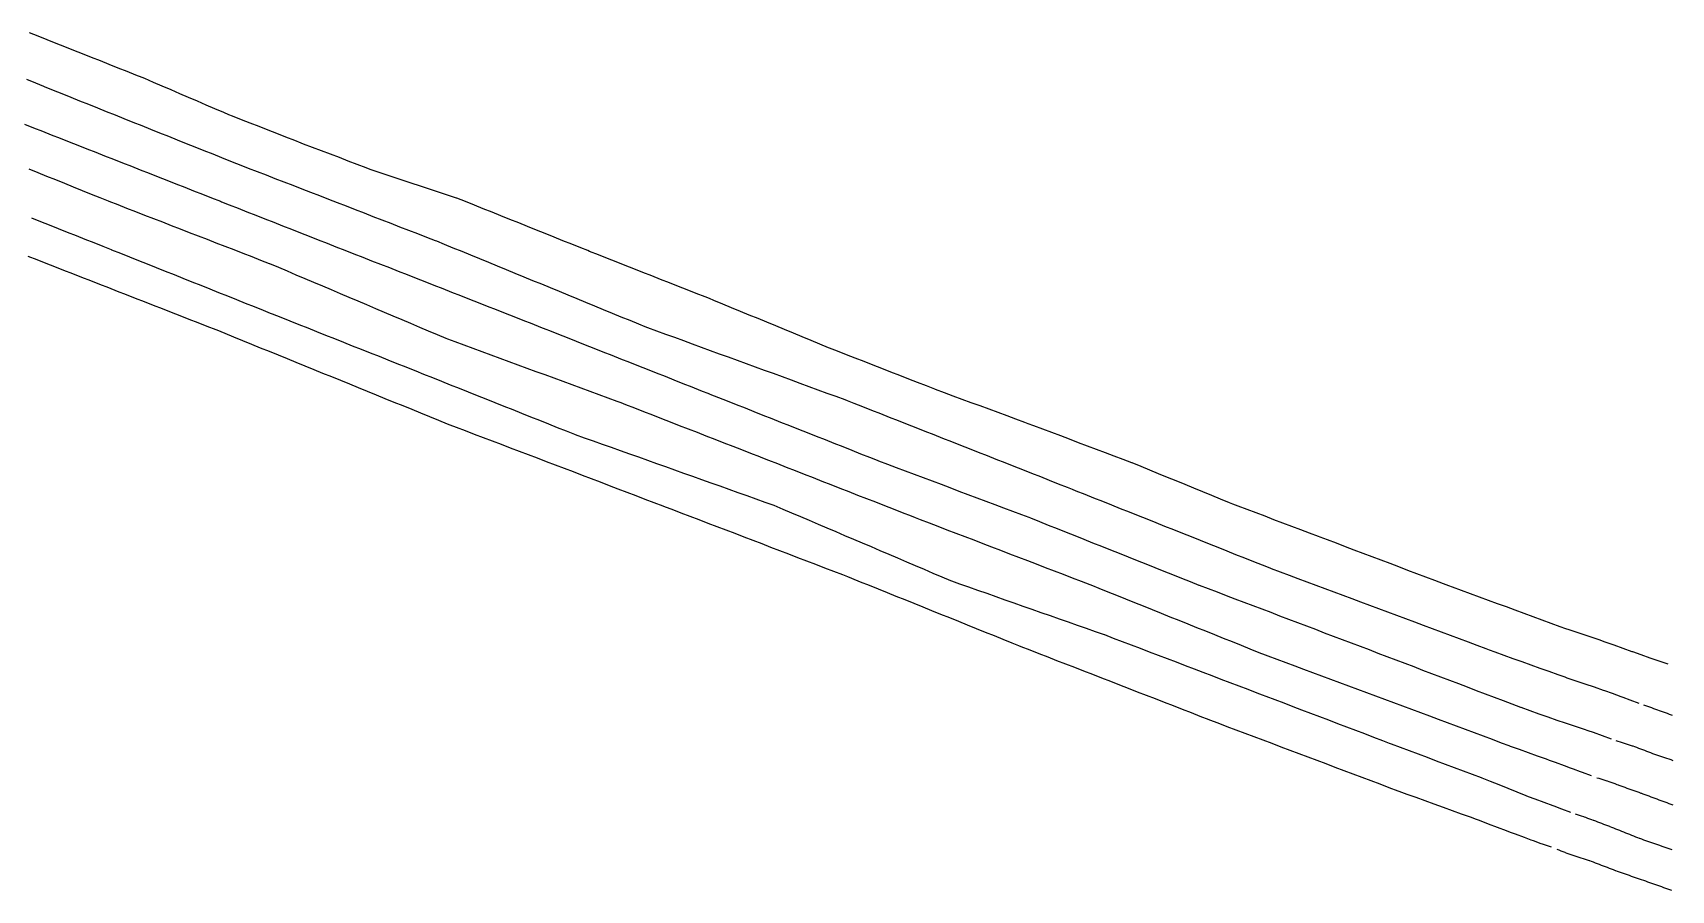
# Model space of a CAD drawing. Extents: x 6451167 to 6455043, y 1871096 to 1873438.
# Drawn here: x 6453547.7 to 6453990.2, y 1871390.3 to 1871621.7 of the extents above; entities that cross this region are included whole.
import ezdxf

# ---------------------------------------------------------------- set-up
doc = ezdxf.new("R2010")
doc.units = 0
doc.header["$LTSCALE"] = 100
doc.header["$MEASUREMENT"] = 0
doc.linetypes.add('D5', pattern=[1.05, 1, -0.05])
doc.layers.add('seg003', color=1, linetype='CONTINUOUS')
doc.layers.add('seg012', color=1, linetype='D5')

msp = doc.modelspace()

# ---------------------------------------------------------------- linework, layer by layer
at = {"layer": 'seg003'}
for points in [[(6453989.41, 1871451.31), (6453986.96, 1871452.12), (6453985.33, 1871452.66), (6453984.52, 1871452.95), (6453982.1, 1871453.83), (6453979.85, 1871454.65), (6453979.68, 1871454.71), (6453977.25, 1871455.58), (6453974.82, 1871456.45), (6453972.4, 1871457.32), (6453970.7, 1871457.93), (6453969.96, 1871458.17), (6453967.51, 1871458.98), (6453965.06, 1871459.78), (6453962.62, 1871460.59), (6453961.73, 1871460.88), (6453960.19, 1871461.45), (6453957.77, 1871462.34), (6453955.35, 1871463.23), (6453952.93, 1871464.12), (6453950.51, 1871465.01), (6453948.09, 1871465.9), (6453945.67, 1871466.79), (6453943.25, 1871467.67), (6453940.83, 1871468.56), (6453938.41, 1871469.45), (6453935.99, 1871470.34), (6453933.57, 1871471.23), (6453931.15, 1871472.12), (6453930.15, 1871472.49), (6453928.73, 1871473.02), (6453926.32, 1871473.94), (6453923.91, 1871474.85), (6453921.49, 1871475.76), (6453919.08, 1871476.67), (6453916.67, 1871477.58), (6453914.26, 1871478.49), (6453911.85, 1871479.4), (6453909.44, 1871480.32), (6453907.02, 1871481.23), (6453904.61, 1871482.14), (6453902.2, 1871483.05), (6453899.79, 1871483.96), (6453897.38, 1871484.87), (6453895.42, 1871485.61), (6453894.97, 1871485.78), (6453892.55, 1871486.7), (6453890.14, 1871487.61), (6453887.73, 1871488.52), (6453885.32, 1871489.43), (6453882.91, 1871490.34), (6453880.49, 1871491.25), (6453878.08, 1871492.16), (6453875.67, 1871493.08), (6453873.26, 1871493.99), (6453871.79, 1871494.54), (6453870.86, 1871494.92), (6453868.47, 1871495.9), (6453866.09, 1871496.88), (6453863.7, 1871497.85), (6453861.31, 1871498.83), (6453858.93, 1871499.81), (6453856.54, 1871500.79), (6453854.16, 1871501.76), (6453851.77, 1871502.74), (6453849.38, 1871503.72), (6453847, 1871504.69), (6453844.61, 1871505.67), (6453844.53, 1871505.71), (6453842.2, 1871506.58), (6453839.79, 1871507.49), (6453837.37, 1871508.4), (6453834.96, 1871509.31), (6453832.55, 1871510.21), (6453830.13, 1871511.12), (6453827.72, 1871512.03), (6453825.31, 1871512.94), (6453822.9, 1871513.85), (6453820.48, 1871514.75), (6453818.07, 1871515.66), (6453816.53, 1871516.24), (6453815.65, 1871516.57), (6453813.24, 1871517.46), (6453810.82, 1871518.35), (6453808.4, 1871519.25), (6453805.98, 1871520.14), (6453803.56, 1871521.03), (6453801.14, 1871521.92), (6453798.72, 1871522.82), (6453796.31, 1871523.71), (6453793.89, 1871524.6), (6453791.47, 1871525.5), (6453791.35, 1871525.54), (6453789.07, 1871526.43), (6453786.66, 1871527.37), (6453784.26, 1871528.3), (6453781.86, 1871529.24), (6453779.46, 1871530.18), (6453777.05, 1871531.11), (6453774.65, 1871532.05), (6453772.25, 1871532.99), (6453769.85, 1871533.92), (6453767.45, 1871534.86), (6453765.04, 1871535.8), (6453762.91, 1871536.63), (6453762.64, 1871536.74), (6453760.26, 1871537.72), (6453757.88, 1871538.7), (6453755.49, 1871539.69), (6453753.11, 1871540.67), (6453750.73, 1871541.65), (6453748.34, 1871542.63), (6453745.96, 1871543.62), (6453743.58, 1871544.6), (6453741.19, 1871545.58), (6453738.81, 1871546.57), (6453736.42, 1871547.55), (6453734.04, 1871548.53), (6453731.66, 1871549.52), (6453730.46, 1871550.01), (6453729.27, 1871550.48), (6453726.87, 1871551.42), (6453724.47, 1871552.37), (6453722.07, 1871553.31), (6453719.67, 1871554.26), (6453717.27, 1871555.2), (6453714.87, 1871556.14), (6453712.47, 1871557.09), (6453710.07, 1871558.03), (6453707.67, 1871558.98), (6453705.27, 1871559.92), (6453702.88, 1871560.86), (6453700.48, 1871561.81), (6453698.08, 1871562.75), (6453697.58, 1871562.95), (6453695.68, 1871563.71), (6453693.29, 1871564.67), (6453690.9, 1871565.63), (6453688.5, 1871566.59), (6453686.11, 1871567.55), (6453683.72, 1871568.51), (6453681.33, 1871569.47), (6453678.93, 1871570.43), (6453676.54, 1871571.39), (6453674.15, 1871572.35), (6453671.75, 1871573.31), (6453669.36, 1871574.27), (6453666.97, 1871575.23), (6453664.58, 1871576.19), (6453662.21, 1871577.14), (6453662.18, 1871577.15), (6453659.73, 1871577.96), (6453657.29, 1871578.77), (6453654.84, 1871579.58), (6453652.39, 1871580.39), (6453649.94, 1871581.2), (6453647.5, 1871582.01), (6453645.05, 1871582.82), (6453642.6, 1871583.63), (6453640.15, 1871584.44), (6453638.85, 1871584.87), (6453637.72, 1871585.3), (6453635.32, 1871586.22), (6453632.91, 1871587.14), (6453630.5, 1871588.06), (6453628.09, 1871588.98), (6453625.68, 1871589.89), (6453623.27, 1871590.81), (6453620.86, 1871591.73), (6453620.19, 1871591.98), (6453618.46, 1871592.66), (6453616.05, 1871593.6), (6453613.65, 1871594.54), (6453611.25, 1871595.48), (6453608.85, 1871596.42), (6453606.45, 1871597.36), (6453604.05, 1871598.29), (6453601.65, 1871599.23), (6453600.66, 1871599.62), (6453599.26, 1871600.22), (6453596.9, 1871601.23), (6453594.53, 1871602.25), (6453592.16, 1871603.27), (6453589.79, 1871604.29), (6453587.42, 1871605.3), (6453585.05, 1871606.32), (6453582.68, 1871607.34), (6453580.31, 1871608.35), (6453577.94, 1871609.37), (6453577.25, 1871609.67), (6453575.55, 1871610.34), (6453573.16, 1871611.29), (6453570.76, 1871612.24), (6453568.36, 1871613.19), (6453565.97, 1871614.14), (6453563.57, 1871615.09), (6453561.17, 1871616.04), (6453558.78, 1871616.99), (6453556.38, 1871617.94), (6453553.98, 1871618.89), (6453551.59, 1871619.84), (6453549.19, 1871620.8), (6453546.79, 1871621.75)], [(6453546.01, 1871609.2), (6453548.4, 1871608.22), (6453550.64, 1871607.3), (6453550.78, 1871607.24), (6453553.18, 1871606.28), (6453555.57, 1871605.32), (6453557.97, 1871604.37), (6453560.37, 1871603.41), (6453562.76, 1871602.45), (6453565.16, 1871601.49), (6453567.55, 1871600.54), (6453569.95, 1871599.58), (6453572.34, 1871598.62), (6453574.74, 1871597.66), (6453577.13, 1871596.7), (6453579.53, 1871595.75), (6453581.92, 1871594.79), (6453584.32, 1871593.83), (6453586.71, 1871592.87), (6453589.11, 1871591.91), (6453591.5, 1871590.96), (6453593.9, 1871590), (6453596.3, 1871589.04), (6453598.69, 1871588.08), (6453601.09, 1871587.13), (6453602.72, 1871586.47), (6453603.48, 1871586.18), (6453605.89, 1871585.25), (6453608.3, 1871584.31), (6453610.7, 1871583.38), (6453613.11, 1871582.45), (6453615.51, 1871581.52), (6453617.92, 1871580.59), (6453620.33, 1871579.66), (6453622.73, 1871578.73), (6453625.14, 1871577.8), (6453627.54, 1871576.87), (6453629.95, 1871575.94), (6453632.36, 1871575.01), (6453634.76, 1871574.08), (6453637.17, 1871573.14), (6453639.57, 1871572.21), (6453641.98, 1871571.28), (6453644.39, 1871570.35), (6453646.79, 1871569.42), (6453649.2, 1871568.49), (6453651.6, 1871567.56), (6453654.01, 1871566.63), (6453656.42, 1871565.7), (6453656.74, 1871565.57), (6453658.8, 1871564.73), (6453661.19, 1871563.75), (6453663.58, 1871562.77), (6453665.96, 1871561.79), (6453668.35, 1871560.81), (6453670.74, 1871559.83), (6453673.12, 1871558.85), (6453675.51, 1871557.87), (6453677.9, 1871556.89), (6453680.28, 1871555.91), (6453682.67, 1871554.93), (6453685.06, 1871553.95), (6453687.44, 1871552.97), (6453689.83, 1871551.99), (6453692.21, 1871551.01), (6453694.6, 1871550.03), (6453696.99, 1871549.05), (6453699.37, 1871548.07), (6453701.76, 1871547.09), (6453704.15, 1871546.11), (6453706.53, 1871545.13), (6453708.92, 1871544.15), (6453711.31, 1871543.17), (6453713.02, 1871542.46), (6453713.7, 1871542.22), (6453716.13, 1871541.33), (6453718.55, 1871540.45), (6453720.97, 1871539.56), (6453723.4, 1871538.68), (6453725.82, 1871537.79), (6453728.24, 1871536.91), (6453730.67, 1871536.03), (6453733.09, 1871535.14), (6453735.51, 1871534.26), (6453737.94, 1871533.37), (6453740.36, 1871532.49), (6453742.79, 1871531.61), (6453745.21, 1871530.72), (6453747.63, 1871529.84), (6453750.06, 1871528.95), (6453752.48, 1871528.07), (6453754.9, 1871527.19), (6453757.33, 1871526.3), (6453759.75, 1871525.42), (6453762.17, 1871524.53), (6453764.6, 1871523.65), (6453767.02, 1871522.76), (6453767.68, 1871522.52), (6453769.43, 1871521.83), (6453771.83, 1871520.89), (6453774.23, 1871519.94), (6453776.63, 1871518.99), (6453779.03, 1871518.05), (6453781.42, 1871517.1), (6453783.82, 1871516.15), (6453786.22, 1871515.21), (6453788.62, 1871514.26), (6453791.02, 1871513.31), (6453793.42, 1871512.37), (6453795.82, 1871511.42), (6453798.22, 1871510.47), (6453800.62, 1871509.52), (6453803.02, 1871508.58), (6453805.42, 1871507.63), (6453807.82, 1871506.68), (6453810.22, 1871505.74), (6453812.62, 1871504.79), (6453815.02, 1871503.84), (6453817.42, 1871502.9), (6453819.82, 1871501.95), (6453822.22, 1871501), (6453824.62, 1871500.05), (6453827.02, 1871499.11), (6453828.4, 1871498.56), (6453829.42, 1871498.16), (6453831.81, 1871497.2), (6453834.21, 1871496.25), (6453836.61, 1871495.3), (6453839, 1871494.34), (6453841.4, 1871493.39), (6453843.8, 1871492.43), (6453846.19, 1871491.48), (6453848.59, 1871490.53), (6453850.99, 1871489.57), (6453853.39, 1871488.62), (6453855.78, 1871487.66), (6453858.18, 1871486.71), (6453860.58, 1871485.76), (6453862.97, 1871484.8), (6453865.37, 1871483.85), (6453867.77, 1871482.89), (6453870.16, 1871481.94), (6453872.56, 1871480.98), (6453874.96, 1871480.03), (6453877.35, 1871479.08), (6453879.75, 1871478.12), (6453881.75, 1871477.33), (6453882.15, 1871477.18), (6453884.57, 1871476.28), (6453886.98, 1871475.37), (6453889.4, 1871474.47), (6453891.82, 1871473.57), (6453894.24, 1871472.67), (6453896.65, 1871471.77), (6453899.07, 1871470.86), (6453901.49, 1871469.96), (6453903.9, 1871469.06), (6453906.32, 1871468.16), (6453908.74, 1871467.26), (6453911.15, 1871466.35), (6453913.57, 1871465.45), (6453915.99, 1871464.55), (6453918.4, 1871463.65), (6453920.82, 1871462.75), (6453923.24, 1871461.84), (6453925.66, 1871460.94), (6453928.07, 1871460.04), (6453930.49, 1871459.14), (6453932.91, 1871458.24), (6453935.32, 1871457.33), (6453937.74, 1871456.43), (6453940.16, 1871455.53), (6453940.99, 1871455.22), (6453942.58, 1871454.65), (6453945.01, 1871453.78), (6453947.44, 1871452.91), (6453949.87, 1871452.04), (6453952.3, 1871451.17), (6453954.73, 1871450.3), (6453957.16, 1871449.44), (6453959.58, 1871448.57), (6453961.48, 1871447.89), (6453962.02, 1871447.7), (6453964.46, 1871446.87), (6453966.9, 1871446.03), (6453969.34, 1871445.2), (6453971.78, 1871444.36), (6453972.2, 1871444.22), (6453974.21, 1871443.49), (6453976.63, 1871442.61), (6453977.1, 1871442.44), (6453979.05, 1871441.72), (6453981.47, 1871440.82), (6453981.47, 1871440.82)], [(6453545.5, 1871597.05), (6453547.9, 1871596.11), (6453550.3, 1871595.16), (6453552.71, 1871594.22), (6453555.11, 1871593.28), (6453557.51, 1871592.33), (6453559.91, 1871591.39), (6453562.32, 1871590.45), (6453564.72, 1871589.5), (6453567.12, 1871588.56), (6453569.52, 1871587.61), (6453571.93, 1871586.67), (6453574.33, 1871585.73), (6453576.73, 1871584.78), (6453579.13, 1871583.84), (6453581.54, 1871582.89), (6453583.94, 1871581.95), (6453586.34, 1871581.01), (6453588.75, 1871580.06), (6453591.15, 1871579.12), (6453593.55, 1871578.18), (6453595.95, 1871577.23), (6453598.36, 1871576.29), (6453598.7, 1871576.15), (6453600.76, 1871575.34), (6453603.16, 1871574.4), (6453605.56, 1871573.46), (6453607.97, 1871572.51), (6453610.37, 1871571.57), (6453612.77, 1871570.63), (6453615.17, 1871569.68), (6453617.58, 1871568.74), (6453619.98, 1871567.79), (6453622.38, 1871566.85), (6453624.79, 1871565.91), (6453627.19, 1871564.96), (6453629.59, 1871564.02), (6453631.99, 1871563.07), (6453634.4, 1871562.13), (6453636.8, 1871561.19), (6453639.2, 1871560.24), (6453641.6, 1871559.3), (6453644.01, 1871558.36), (6453646.41, 1871557.41), (6453648.81, 1871556.47), (6453651.22, 1871555.52), (6453653.62, 1871554.58), (6453656.02, 1871553.64), (6453658.42, 1871552.69), (6453660.83, 1871551.75), (6453663.23, 1871550.81), (6453665.63, 1871549.86), (6453668.03, 1871548.92), (6453670.44, 1871547.97), (6453672.84, 1871547.03), (6453675.24, 1871546.09), (6453677.64, 1871545.14), (6453680.05, 1871544.2), (6453682.45, 1871543.26), (6453684.85, 1871542.31), (6453686.26, 1871541.76), (6453687.25, 1871541.37), (6453689.66, 1871540.42), (6453692.06, 1871539.47), (6453694.46, 1871538.52), (6453696.86, 1871537.57), (6453699.26, 1871536.62), (6453701.66, 1871535.67), (6453704.06, 1871534.72), (6453706.46, 1871533.77), (6453708.86, 1871532.82), (6453711.26, 1871531.88), (6453713.66, 1871530.93), (6453716.06, 1871529.98), (6453718.46, 1871529.03), (6453720.86, 1871528.08), (6453723.26, 1871527.13), (6453725.66, 1871526.18), (6453728.07, 1871525.23), (6453730.47, 1871524.28), (6453730.57, 1871524.24), (6453732.87, 1871523.33), (6453735.27, 1871522.39), (6453737.67, 1871521.44), (6453740.07, 1871520.49), (6453742.47, 1871519.54), (6453744.87, 1871518.59), (6453747.27, 1871517.64), (6453749.67, 1871516.69), (6453752.07, 1871515.74), (6453754.47, 1871514.79), (6453756.87, 1871513.84), (6453759.27, 1871512.89), (6453761.67, 1871511.95), (6453764.07, 1871511), (6453766.48, 1871510.05), (6453768.88, 1871509.1), (6453771.28, 1871508.15), (6453773.68, 1871507.2), (6453775.78, 1871506.37), (6453776.08, 1871506.26), (6453778.5, 1871505.35), (6453780.91, 1871504.44), (6453783.33, 1871503.53), (6453785.75, 1871502.62), (6453788.16, 1871501.72), (6453790.58, 1871500.81), (6453792.99, 1871499.9), (6453795.41, 1871498.99), (6453797.83, 1871498.08), (6453800.24, 1871497.17), (6453802.66, 1871496.27), (6453805.08, 1871495.36), (6453807.49, 1871494.45), (6453809.91, 1871493.54), (6453812.32, 1871492.63), (6453814.74, 1871491.72), (6453816.71, 1871490.98), (6453817.15, 1871490.81), (6453819.55, 1871489.85), (6453821.95, 1871488.9), (6453824.35, 1871487.94), (6453826.75, 1871486.99), (6453829.15, 1871486.03), (6453831.54, 1871485.08), (6453833.94, 1871484.12), (6453836.34, 1871483.17), (6453838.74, 1871482.21), (6453841.14, 1871481.26), (6453843.53, 1871480.3), (6453845.93, 1871479.35), (6453848.33, 1871478.39), (6453850.73, 1871477.44), (6453853.13, 1871476.48), (6453855.53, 1871475.53), (6453857.92, 1871474.57), (6453860.32, 1871473.62), (6453862.62, 1871472.7), (6453862.72, 1871472.66), (6453865.13, 1871471.75), (6453867.55, 1871470.83), (6453869.96, 1871469.91), (6453872.37, 1871469), (6453874.79, 1871468.08), (6453877.2, 1871467.17), (6453879.62, 1871466.25), (6453882.03, 1871465.34), (6453884.44, 1871464.42), (6453886.86, 1871463.5), (6453889.27, 1871462.59), (6453891.68, 1871461.67), (6453894.1, 1871460.76), (6453896.51, 1871459.84), (6453898.92, 1871458.93), (6453901.34, 1871458.01), (6453903.75, 1871457.09), (6453906.16, 1871456.18), (6453908.58, 1871455.26), (6453910.99, 1871454.35), (6453913.4, 1871453.43), (6453915.82, 1871452.51), (6453918.23, 1871451.6), (6453920.64, 1871450.68), (6453923.06, 1871449.77), (6453925.47, 1871448.85), (6453927.89, 1871447.94), (6453930.3, 1871447.02), (6453932.71, 1871446.1), (6453935.13, 1871445.19), (6453937.54, 1871444.27), (6453939.95, 1871443.36), (6453942.37, 1871442.44), (6453944.78, 1871441.53), (6453947.19, 1871440.61), (6453949.5, 1871439.73), (6453949.61, 1871439.7), (6453952.04, 1871438.83), (6453954.47, 1871437.97), (6453956.91, 1871437.11), (6453959.34, 1871436.25), (6453961.56, 1871435.47), (6453961.78, 1871435.4), (6453964.23, 1871434.6), (6453966.69, 1871433.81), (6453967.71, 1871433.47), (6453969.13, 1871432.96), (6453971.55, 1871432.08), (6453973.98, 1871431.2), (6453973.98, 1871431.2)], [(6453546.66, 1871585.02), (6453549.05, 1871584.05), (6453551.45, 1871583.08), (6453553.85, 1871582.11), (6453556.25, 1871581.14), (6453558.64, 1871580.17), (6453561.04, 1871579.2), (6453563.44, 1871578.23), (6453565.83, 1871577.26), (6453568.07, 1871576.35), (6453568.23, 1871576.29), (6453570.64, 1871575.36), (6453573.06, 1871574.42), (6453575.47, 1871573.49), (6453577.88, 1871572.56), (6453580.29, 1871571.62), (6453582.71, 1871570.69), (6453585.12, 1871569.76), (6453587.53, 1871568.82), (6453589.94, 1871567.89), (6453592.35, 1871566.96), (6453594.77, 1871566.02), (6453597.18, 1871565.09), (6453599.59, 1871564.16), (6453602, 1871563.22), (6453604.41, 1871562.29), (6453606.83, 1871561.36), (6453609.24, 1871560.42), (6453611.56, 1871559.52), (6453611.65, 1871559.49), (6453614.03, 1871558.48), (6453616.41, 1871557.47), (6453618.79, 1871556.46), (6453621.18, 1871555.45), (6453623.56, 1871554.44), (6453625.94, 1871553.43), (6453628.32, 1871552.43), (6453630.7, 1871551.42), (6453633.08, 1871550.41), (6453635.46, 1871549.4), (6453637.85, 1871548.39), (6453640.23, 1871547.38), (6453642.61, 1871546.37), (6453644.99, 1871545.37), (6453647.37, 1871544.36), (6453649.75, 1871543.35), (6453652.14, 1871542.34), (6453654.52, 1871541.33), (6453656.9, 1871540.32), (6453659.28, 1871539.31), (6453659.74, 1871539.12), (6453661.7, 1871538.4), (6453664.13, 1871537.51), (6453666.55, 1871536.62), (6453668.98, 1871535.72), (6453671.41, 1871534.83), (6453673.84, 1871533.94), (6453676.26, 1871533.05), (6453678.69, 1871532.15), (6453681.12, 1871531.26), (6453683.55, 1871530.37), (6453685.98, 1871529.48), (6453688.4, 1871528.59), (6453690.83, 1871527.69), (6453693.26, 1871526.8), (6453695.69, 1871525.91), (6453698.11, 1871525.02), (6453700.54, 1871524.13), (6453702.97, 1871523.23), (6453705.4, 1871522.34), (6453706.51, 1871521.93), (6453707.81, 1871521.43), (6453710.23, 1871520.49), (6453712.64, 1871519.55), (6453715.05, 1871518.61), (6453717.46, 1871517.68), (6453719.87, 1871516.74), (6453722.28, 1871515.8), (6453724.69, 1871514.87), (6453727.1, 1871513.93), (6453729.51, 1871512.99), (6453731.92, 1871512.06), (6453734.33, 1871511.12), (6453736.74, 1871510.18), (6453739.15, 1871509.25), (6453741.56, 1871508.31), (6453743.97, 1871507.37), (6453744.29, 1871507.25), (6453746.38, 1871506.43), (6453748.79, 1871505.49), (6453751.2, 1871504.54), (6453753.61, 1871503.6), (6453756.02, 1871502.66), (6453758.43, 1871501.72), (6453760.83, 1871500.77), (6453763.24, 1871499.83), (6453765.65, 1871498.89), (6453768.06, 1871497.95), (6453770.47, 1871497), (6453772.88, 1871496.06), (6453775.29, 1871495.12), (6453777.69, 1871494.18), (6453780.1, 1871493.24), (6453782.51, 1871492.29), (6453784.92, 1871491.35), (6453785.98, 1871490.94), (6453787.33, 1871490.42), (6453789.75, 1871489.49), (6453792.16, 1871488.56), (6453794.58, 1871487.64), (6453796.99, 1871486.71), (6453799.41, 1871485.79), (6453801.82, 1871484.86), (6453804.24, 1871483.93), (6453806.65, 1871483.01), (6453809.06, 1871482.08), (6453811.48, 1871481.16), (6453813.89, 1871480.23), (6453816.31, 1871479.3), (6453818.72, 1871478.38), (6453821.14, 1871477.45), (6453823.55, 1871476.52), (6453825.97, 1871475.6), (6453828.38, 1871474.67), (6453830.8, 1871473.75), (6453833.21, 1871472.82), (6453833.91, 1871472.55), (6453835.62, 1871471.87), (6453838.02, 1871470.9), (6453840.42, 1871469.94), (6453842.82, 1871468.98), (6453845.22, 1871468.01), (6453847.62, 1871467.05), (6453850.02, 1871466.09), (6453852.42, 1871465.13), (6453854.82, 1871464.16), (6453857.22, 1871463.2), (6453859.62, 1871462.24), (6453862.02, 1871461.27), (6453864.42, 1871460.31), (6453866.82, 1871459.35), (6453869.22, 1871458.38), (6453871.62, 1871457.42), (6453874.02, 1871456.46), (6453876.42, 1871455.49), (6453878.82, 1871454.53), (6453880.51, 1871453.86), (6453881.23, 1871453.59), (6453883.66, 1871452.69), (6453886.08, 1871451.79), (6453888.5, 1871450.88), (6453890.93, 1871449.98), (6453893.35, 1871449.08), (6453895.78, 1871448.18), (6453898.2, 1871447.28), (6453900.63, 1871446.38), (6453903.05, 1871445.48), (6453905.47, 1871444.58), (6453907.9, 1871443.68), (6453910.32, 1871442.78), (6453912.75, 1871441.87), (6453915.17, 1871440.97), (6453917.6, 1871440.07), (6453920.02, 1871439.17), (6453922.44, 1871438.27), (6453924.87, 1871437.37), (6453927.29, 1871436.47), (6453929.72, 1871435.57), (6453932.14, 1871434.67), (6453934.57, 1871433.77), (6453936.99, 1871432.86), (6453939.41, 1871431.96), (6453941.84, 1871431.06), (6453944.26, 1871430.16), (6453946.3, 1871429.41), (6453946.69, 1871429.26), (6453949.12, 1871428.39), (6453951.56, 1871427.52), (6453953.99, 1871426.64), (6453956.43, 1871425.77), (6453957.22, 1871425.48), (6453958.85, 1871424.88), (6453961.28, 1871423.98), (6453962.92, 1871423.37), (6453963.71, 1871423.09), (6453965.63, 1871422.41), (6453966.14, 1871422.21), (6453968.55, 1871421.27), (6453968.55, 1871421.27)], [(6453547.34, 1871571.82), (6453549.75, 1871570.86), (6453552.16, 1871569.9), (6453554.57, 1871568.94), (6453556.97, 1871567.98), (6453559.38, 1871567.02), (6453561.79, 1871566.07), (6453564.19, 1871565.11), (6453566.6, 1871564.15), (6453568.86, 1871563.25), (6453569.01, 1871563.19), (6453571.41, 1871562.23), (6453573.82, 1871561.27), (6453576.23, 1871560.31), (6453578.64, 1871559.35), (6453581.04, 1871558.4), (6453583.45, 1871557.44), (6453585.86, 1871556.48), (6453588.26, 1871555.52), (6453590.67, 1871554.56), (6453593.08, 1871553.6), (6453595.48, 1871552.64), (6453597.89, 1871551.68), (6453600.3, 1871550.73), (6453602.71, 1871549.77), (6453605.11, 1871548.81), (6453607.52, 1871547.85), (6453609.93, 1871546.89), (6453611.86, 1871546.12), (6453612.33, 1871545.93), (6453614.74, 1871544.97), (6453617.15, 1871544.01), (6453619.56, 1871543.05), (6453621.96, 1871542.1), (6453624.37, 1871541.14), (6453626.78, 1871540.18), (6453629.18, 1871539.22), (6453631.59, 1871538.26), (6453634, 1871537.3), (6453636.4, 1871536.34), (6453638.81, 1871535.38), (6453641.22, 1871534.43), (6453643.63, 1871533.47), (6453646.03, 1871532.51), (6453648.44, 1871531.55), (6453650.85, 1871530.59), (6453651.14, 1871530.47), (6453653.25, 1871529.63), (6453655.66, 1871528.67), (6453658.07, 1871527.71), (6453660.47, 1871526.76), (6453662.88, 1871525.8), (6453665.29, 1871524.84), (6453667.7, 1871523.88), (6453670.1, 1871522.92), (6453672.51, 1871521.96), (6453674.92, 1871521), (6453677.32, 1871520.04), (6453679.73, 1871519.08), (6453682.14, 1871518.13), (6453684.55, 1871517.17), (6453686.95, 1871516.21), (6453689.36, 1871515.25), (6453691.77, 1871514.29), (6453694.02, 1871513.39), (6453694.18, 1871513.34), (6453696.62, 1871512.47), (6453699.06, 1871511.6), (6453701.5, 1871510.73), (6453703.94, 1871509.87), (6453706.38, 1871509), (6453708.82, 1871508.13), (6453711.26, 1871507.26), (6453713.71, 1871506.4), (6453716.15, 1871505.53), (6453718.59, 1871504.66), (6453721.03, 1871503.79), (6453723.47, 1871502.92), (6453725.91, 1871502.06), (6453728.35, 1871501.19), (6453730.8, 1871500.32), (6453733.24, 1871499.45), (6453735.68, 1871498.59), (6453738.12, 1871497.72), (6453740.56, 1871496.85), (6453743, 1871495.98), (6453745.44, 1871495.11), (6453747.61, 1871494.35), (6453747.88, 1871494.23), (6453750.26, 1871493.21), (6453752.65, 1871492.2), (6453755.03, 1871491.18), (6453757.41, 1871490.17), (6453759.8, 1871489.15), (6453762.18, 1871488.14), (6453764.56, 1871487.12), (6453766.95, 1871486.11), (6453769.33, 1871485.09), (6453771.72, 1871484.08), (6453774.1, 1871483.06), (6453776.48, 1871482.05), (6453778.87, 1871481.03), (6453781.25, 1871480.01), (6453783.63, 1871479), (6453786.02, 1871477.98), (6453788.4, 1871476.97), (6453790.78, 1871475.95), (6453793.17, 1871474.94), (6453795.55, 1871473.92), (6453795.79, 1871473.82), (6453797.99, 1871473.05), (6453800.44, 1871472.19), (6453802.88, 1871471.33), (6453805.32, 1871470.47), (6453807.77, 1871469.61), (6453810.21, 1871468.75), (6453812.66, 1871467.9), (6453815.1, 1871467.04), (6453817.55, 1871466.18), (6453819.99, 1871465.32), (6453822.44, 1871464.46), (6453824.88, 1871463.6), (6453827.32, 1871462.74), (6453829.77, 1871461.88), (6453832.21, 1871461.03), (6453834.66, 1871460.17), (6453837.05, 1871459.33), (6453837.1, 1871459.31), (6453839.52, 1871458.39), (6453841.95, 1871457.46), (6453844.37, 1871456.54), (6453846.79, 1871455.62), (6453849.21, 1871454.7), (6453851.63, 1871453.78), (6453854.05, 1871452.86), (6453856.48, 1871451.94), (6453858.9, 1871451.02), (6453861.32, 1871450.1), (6453863.74, 1871449.18), (6453866.16, 1871448.25), (6453868.58, 1871447.33), (6453871.01, 1871446.41), (6453873.43, 1871445.49), (6453875.85, 1871444.57), (6453878.27, 1871443.65), (6453879.72, 1871443.1), (6453880.69, 1871442.73), (6453883.12, 1871441.81), (6453885.54, 1871440.89), (6453887.96, 1871439.96), (6453890.38, 1871439.04), (6453892.8, 1871438.12), (6453895.22, 1871437.2), (6453897.65, 1871436.28), (6453900.07, 1871435.36), (6453902.49, 1871434.44), (6453904.91, 1871433.52), (6453907.33, 1871432.6), (6453909.75, 1871431.68), (6453912.18, 1871430.75), (6453913.98, 1871430.07), (6453914.6, 1871429.84), (6453917.03, 1871428.93), (6453919.45, 1871428.02), (6453921.88, 1871427.12), (6453924.31, 1871426.21), (6453926.74, 1871425.3), (6453929.16, 1871424.4), (6453931.59, 1871423.49), (6453934.02, 1871422.59), (6453936.44, 1871421.68), (6453938.87, 1871420.77), (6453939.07, 1871420.7), (6453941.28, 1871419.81), (6453943.68, 1871418.84), (6453946.08, 1871417.88), (6453948.49, 1871416.91), (6453950.89, 1871415.94), (6453951.56, 1871415.67), (6453953.32, 1871415.03), (6453955.75, 1871414.13), (6453958.18, 1871413.23), (6453958.47, 1871413.12), (6453960.6, 1871412.32), (6453963.03, 1871411.41), (6453963.03, 1871411.41)], [(6453546.36, 1871561.48), (6453548.77, 1871560.53), (6453551.19, 1871559.59), (6453553.61, 1871558.64), (6453556.03, 1871557.7), (6453558.45, 1871556.75), (6453560.86, 1871555.81), (6453563.28, 1871554.86), (6453565.7, 1871553.92), (6453568.12, 1871552.97), (6453570.53, 1871552.03), (6453572.95, 1871551.08), (6453575.37, 1871550.14), (6453577.79, 1871549.19), (6453580.21, 1871548.25), (6453582.62, 1871547.31), (6453585.04, 1871546.36), (6453587.46, 1871545.42), (6453589.88, 1871544.47), (6453592.29, 1871543.53), (6453594.71, 1871542.58), (6453597.13, 1871541.64), (6453597.37, 1871541.54), (6453599.54, 1871540.66), (6453601.94, 1871539.69), (6453604.35, 1871538.71), (6453606.75, 1871537.73), (6453609.16, 1871536.76), (6453611.56, 1871535.78), (6453613.97, 1871534.8), (6453616.37, 1871533.82), (6453618.78, 1871532.85), (6453621.18, 1871531.87), (6453623.59, 1871530.89), (6453625.99, 1871529.92), (6453628.4, 1871528.94), (6453630.8, 1871527.96), (6453633.21, 1871526.99), (6453635.61, 1871526.01), (6453638.02, 1871525.03), (6453640.42, 1871524.05), (6453642.83, 1871523.08), (6453645.23, 1871522.1), (6453647.64, 1871521.12), (6453650.04, 1871520.15), (6453652.45, 1871519.17), (6453654.85, 1871518.19), (6453657.26, 1871517.22), (6453659.66, 1871516.24), (6453660.35, 1871515.96), (6453662.08, 1871515.3), (6453664.51, 1871514.38), (6453666.93, 1871513.46), (6453669.36, 1871512.53), (6453671.79, 1871511.61), (6453674.21, 1871510.69), (6453676.64, 1871509.76), (6453679.07, 1871508.84), (6453681.49, 1871507.92), (6453683.92, 1871507), (6453686.34, 1871506.07), (6453688.77, 1871505.15), (6453691.2, 1871504.23), (6453693.62, 1871503.31), (6453696.05, 1871502.38), (6453698.48, 1871501.46), (6453700.9, 1871500.54), (6453703.33, 1871499.61), (6453705.75, 1871498.69), (6453708.18, 1871497.77), (6453710.61, 1871496.85), (6453713.03, 1871495.92), (6453715.46, 1871495), (6453717.89, 1871494.08), (6453718.51, 1871493.84), (6453720.31, 1871493.15), (6453722.74, 1871492.22), (6453725.16, 1871491.3), (6453727.58, 1871490.37), (6453730.01, 1871489.44), (6453732.43, 1871488.52), (6453734.86, 1871487.59), (6453737.28, 1871486.66), (6453739.71, 1871485.73), (6453742.13, 1871484.81), (6453744.56, 1871483.88), (6453746.98, 1871482.95), (6453749.4, 1871482.02), (6453751.83, 1871481.1), (6453754.25, 1871480.17), (6453756.68, 1871479.24), (6453759.1, 1871478.31), (6453761.53, 1871477.39), (6453763.95, 1871476.46), (6453766.38, 1871475.53), (6453767.75, 1871475.01), (6453768.79, 1871474.58), (6453771.2, 1871473.61), (6453773.61, 1871472.64), (6453776.02, 1871471.67), (6453778.42, 1871470.7), (6453780.83, 1871469.73), (6453783.24, 1871468.76), (6453785.64, 1871467.79), (6453788.05, 1871466.82), (6453790.46, 1871465.84), (6453792.87, 1871464.87), (6453795.27, 1871463.9), (6453797.68, 1871462.93), (6453800.09, 1871461.96), (6453802.5, 1871460.99), (6453804.9, 1871460.02), (6453807.31, 1871459.05), (6453809.72, 1871458.08), (6453812.13, 1871457.1), (6453813.91, 1871456.39), (6453814.54, 1871456.14), (6453816.96, 1871455.2), (6453819.38, 1871454.26), (6453821.8, 1871453.32), (6453824.21, 1871452.38), (6453826.63, 1871451.44), (6453829.05, 1871450.5), (6453831.47, 1871449.56), (6453833.89, 1871448.62), (6453836.31, 1871447.68), (6453838.73, 1871446.74), (6453841.15, 1871445.8), (6453843.57, 1871444.86), (6453845.99, 1871443.92), (6453848.41, 1871442.98), (6453850.83, 1871442.04), (6453853.25, 1871441.1), (6453855.67, 1871440.16), (6453858.09, 1871439.22), (6453860.51, 1871438.28), (6453862.93, 1871437.34), (6453865.35, 1871436.39), (6453865.48, 1871436.34), (6453867.78, 1871435.48), (6453870.2, 1871434.56), (6453872.63, 1871433.65), (6453875.06, 1871432.73), (6453877.49, 1871431.82), (6453879.92, 1871430.9), (6453882.35, 1871429.99), (6453884.78, 1871429.07), (6453887.21, 1871428.16), (6453889.64, 1871427.24), (6453892.07, 1871426.33), (6453894.5, 1871425.42), (6453896.93, 1871424.5), (6453899.36, 1871423.59), (6453901.79, 1871422.67), (6453904.21, 1871421.76), (6453906.64, 1871420.84), (6453909.07, 1871419.93), (6453911.5, 1871419.01), (6453913.93, 1871418.1), (6453916.36, 1871417.18), (6453916.63, 1871417.08), (6453918.8, 1871416.29), (6453921.24, 1871415.41), (6453923.68, 1871414.53), (6453926.12, 1871413.64), (6453928.56, 1871412.76), (6453931, 1871411.87), (6453933.44, 1871410.99), (6453935.89, 1871410.11), (6453937.52, 1871409.52), (6453938.32, 1871409.21), (6453940.75, 1871408.29), (6453943.18, 1871407.38), (6453945.61, 1871406.46), (6453946.7, 1871406.04), (6453948.04, 1871405.55), (6453950.47, 1871404.65), (6453952.29, 1871403.98), (6453952.9, 1871403.74), (6453954.96, 1871402.95), (6453955.33, 1871402.83), (6453957.8, 1871402.01), (6453957.8, 1871402.01)]]:
    msp.add_lwpolyline(points, dxfattribs=at)
at = {"layer": 'seg012'}
for points in [[(6453982.72, 1871440.38), (6453983.25, 1871440.19), (6453983.78, 1871440), (6453984.32, 1871439.81), (6453984.85, 1871439.61), (6453985.38, 1871439.42), (6453985.92, 1871439.23), (6453986.45, 1871439.04), (6453986.98, 1871438.84), (6453987.52, 1871438.65), (6453988.05, 1871438.46), (6453988.58, 1871438.27), (6453989.12, 1871438.08), (6453989.65, 1871437.88), (6453990.18, 1871437.69), (6453990.44, 1871437.6)], [(6453975.27, 1871430.75), (6453975.82, 1871430.58), (6453976.38, 1871430.4), (6453976.93, 1871430.22), (6453977.48, 1871430.05), (6453978.03, 1871429.87), (6453978.59, 1871429.69), (6453979.14, 1871429.52), (6453979.69, 1871429.34), (6453979.83, 1871429.3), (6453980.24, 1871429.14), (6453980.78, 1871428.93), (6453981.32, 1871428.72), (6453981.86, 1871428.51), (6453982.4, 1871428.31), (6453982.95, 1871428.1), (6453983.49, 1871427.89), (6453984.03, 1871427.68), (6453984.57, 1871427.47), (6453984.75, 1871427.4), (6453985.12, 1871427.28), (6453985.67, 1871427.09), (6453986.21, 1871426.9), (6453986.76, 1871426.71), (6453987.31, 1871426.52), (6453987.86, 1871426.33), (6453988.41, 1871426.14), (6453988.96, 1871425.95), (6453989.51, 1871425.77), (6453990.06, 1871425.58), (6453990.6, 1871425.39)], [(6453970.1, 1871420.7), (6453970.64, 1871420.54), (6453971.19, 1871420.38), (6453971.74, 1871420.21), (6453972.29, 1871420.05), (6453972.84, 1871419.89), (6453972.89, 1871419.88), (6453973.38, 1871419.7), (6453973.92, 1871419.5), (6453974.46, 1871419.3), (6453974.99, 1871419.1), (6453975.53, 1871418.9), (6453975.89, 1871418.76), (6453976.07, 1871418.7), (6453976.61, 1871418.51), (6453977.15, 1871418.31), (6453977.69, 1871418.12), (6453978.22, 1871417.92), (6453978.76, 1871417.73), (6453979.3, 1871417.53), (6453979.84, 1871417.34), (6453980.38, 1871417.15), (6453980.92, 1871416.95), (6453981.46, 1871416.76), (6453982, 1871416.56), (6453982.14, 1871416.51), (6453982.53, 1871416.36), (6453983.07, 1871416.17), (6453983.61, 1871415.97), (6453984.15, 1871415.77), (6453984.68, 1871415.57), (6453985.22, 1871415.37), (6453985.76, 1871415.17), (6453986.3, 1871414.97), (6453986.83, 1871414.77), (6453987.37, 1871414.57), (6453987.91, 1871414.38), (6453988.45, 1871414.18), (6453988.98, 1871413.98), (6453989.52, 1871413.78), (6453990.06, 1871413.58), (6453990.59, 1871413.38)], [(6453964.26, 1871410.94), (6453964.81, 1871410.76), (6453965.36, 1871410.57), (6453965.91, 1871410.38), (6453966.46, 1871410.2), (6453966.67, 1871410.12), (6453967, 1871410.01), (6453967.55, 1871409.81), (6453968.1, 1871409.62), (6453968.64, 1871409.43), (6453969.08, 1871409.27), (6453969.19, 1871409.23), (6453969.73, 1871409.02), (6453970.27, 1871408.82), (6453970.81, 1871408.61), (6453971.36, 1871408.41), (6453971.9, 1871408.2), (6453972.44, 1871408), (6453972.98, 1871407.79), (6453973.52, 1871407.58), (6453973.6, 1871407.56), (6453974.06, 1871407.37), (6453974.6, 1871407.16), (6453975.14, 1871406.94), (6453975.68, 1871406.72), (6453976.21, 1871406.51), (6453976.75, 1871406.29), (6453977.29, 1871406.08), (6453977.83, 1871405.86), (6453978.37, 1871405.65), (6453978.9, 1871405.43), (6453979.44, 1871405.21), (6453979.98, 1871405), (6453980.52, 1871404.78), (6453981.06, 1871404.57), (6453981.54, 1871404.37), (6453981.59, 1871404.35), (6453982.14, 1871404.17), (6453982.69, 1871403.98), (6453983.24, 1871403.79), (6453983.79, 1871403.6), (6453984.33, 1871403.41), (6453984.88, 1871403.22), (6453985.43, 1871403.03), (6453985.98, 1871402.84), (6453986.52, 1871402.65), (6453987.07, 1871402.46), (6453987.62, 1871402.27), (6453988.17, 1871402.08), (6453988.72, 1871401.89), (6453989.26, 1871401.7), (6453989.81, 1871401.51), (6453990.36, 1871401.32)], [(6453959.31, 1871401.45), (6453959.85, 1871401.23), (6453960.38, 1871401.01), (6453960.91, 1871400.79), (6453961.45, 1871400.57), (6453961.51, 1871400.54), (6453961.99, 1871400.37), (6453962.54, 1871400.18), (6453963.08, 1871400), (6453963.63, 1871399.81), (6453963.63, 1871399.81), (6453964.18, 1871399.63), (6453964.73, 1871399.45), (6453965.27, 1871399.26), (6453965.82, 1871399.08), (6453966.37, 1871398.9), (6453966.92, 1871398.72), (6453967.47, 1871398.54), (6453968.02, 1871398.36), (6453968.08, 1871398.34), (6453968.56, 1871398.16), (6453969.1, 1871397.96), (6453969.64, 1871397.75), (6453970.18, 1871397.54), (6453970.72, 1871397.34), (6453971.26, 1871397.13), (6453971.8, 1871396.93), (6453972.34, 1871396.72), (6453972.88, 1871396.52), (6453973.42, 1871396.31), (6453973.96, 1871396.11), (6453974.5, 1871395.9), (6453975.04, 1871395.7), (6453975.11, 1871395.67), (6453975.58, 1871395.51), (6453976.13, 1871395.31), (6453976.67, 1871395.12), (6453977.22, 1871394.93), (6453977.76, 1871394.74), (6453978.31, 1871394.55), (6453978.85, 1871394.36), (6453979.4, 1871394.17), (6453979.94, 1871393.97), (6453980.49, 1871393.78), (6453981.03, 1871393.59), (6453981.58, 1871393.4), (6453982.12, 1871393.21), (6453982.67, 1871393.02), (6453983.21, 1871392.83), (6453983.76, 1871392.64), (6453984.3, 1871392.44), (6453984.85, 1871392.25), (6453985.39, 1871392.06), (6453985.94, 1871391.87), (6453986.48, 1871391.68), (6453987.02, 1871391.49), (6453987.57, 1871391.3), (6453988.11, 1871391.11), (6453988.66, 1871390.91), (6453989.2, 1871390.72), (6453989.75, 1871390.53), (6453990.29, 1871390.34)]]:
    msp.add_lwpolyline(points, dxfattribs=at)

doc.saveas('drawing.dxf')
